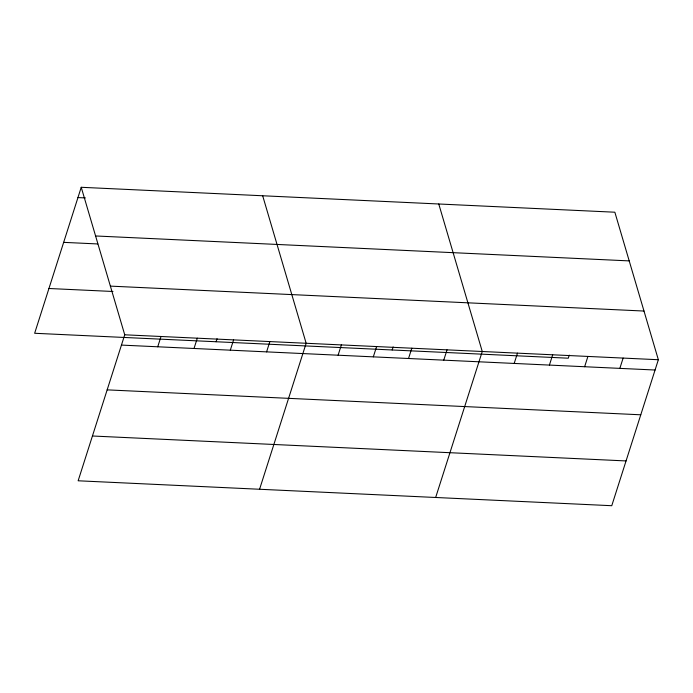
<?xml version="1.0" encoding="UTF-8"?>
<svg xmlns="http://www.w3.org/2000/svg" width="693" height="693" viewBox="0 0 693 693"><rect width="100%" height="100%" fill="white"/><g stroke="black" fill="none" stroke-linecap="round" stroke-linejoin="round"><path stroke-width="1.04" d="M81.237 187.292L124.731 334.797L78.144 480.786L611.763 505.708L658.35 359.728L614.856 212.214L81.237 187.292L34.65 333.272L568.269 358.203L569.239 355.145M157.735 346.786L161.019 336.495M194.023 348.475L197.306 338.184M216.077 341.753L217.056 338.695M230.31 350.173L233.593 339.882M266.588 351.871L269.88 341.58M259.572 489.258L306.159 343.269L262.673 195.764M338.097 355.206L341.38 344.915M373.319 356.852L376.602 346.561M392.177 349.974L393.148 346.924M408.532 358.498L411.815 348.207M443.754 360.143L447.037 349.852M435.663 497.479L482.259 351.498L438.764 203.993M514.189 363.435L517.472 353.144M549.41 365.081L552.693 354.79M584.632 366.727L587.915 356.436M619.845 368.373L623.128 358.082M77.954 197.583L85.43 197.929M95.591 235.966L629.209 260.897M63.661 242.359L97.817 243.953M110.378 286.122L643.996 311.044M48.943 288.496L112.976 291.484M124.731 334.797L658.35 359.728M121.448 345.088L655.067 370.019M107.155 389.864L640.774 414.795M92.438 436.001L626.048 460.932"/></g></svg>
